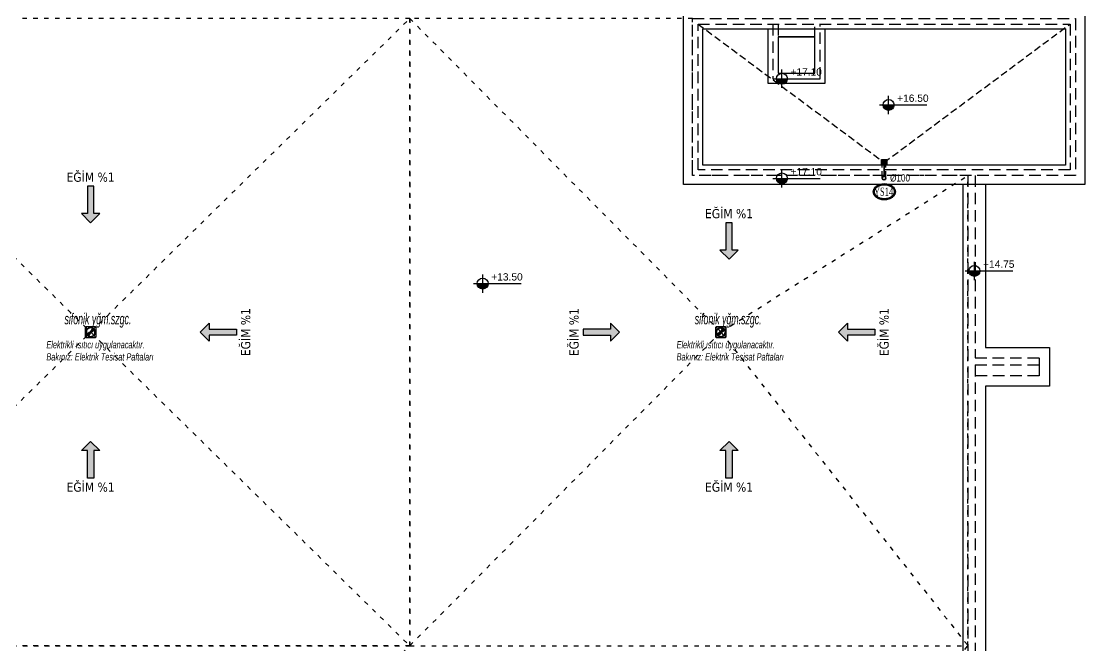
# Model space of a CAD drawing. Header units: centimetres. Extents: x 372964 to 529194, y 28783 to 59011.
# Drawn here: x 397960 to 400875, y 33743 to 35455 of the extents above; entities that cross this region are included whole.
import ezdxf
from ezdxf.enums import TextEntityAlignment as Align

# ---------------------------------------------------------------- set-up
doc = ezdxf.new("R2010")
doc.units = ezdxf.units.CM
doc.linetypes.add('ACAD_ISO03W100', pattern=[30, 12, -18])
doc.linetypes.add('HIDDEN', pattern=[9.525, 6.35, -3.175])
doc.layers.get('0').update_dxf_attribs({"lineweight": 9})
for name, color, linetype, lineweight in [('0-KRCN-MİMARİ-220526', 8, 'Continuous', 9), ('0-KRCN-SHT-KOLADI-YAZIYAĞMURSUYU', 4, 'Continuous', 35), ('0-KRCN-SHT-YAZI-ÇAP-PİSSU', 41, 'Continuous', 30), ('0-KRCN-SHT-YAĞMURSUYUBORUSU-100', 102, 'PISSU_LINE50', 35), ('0-MEK-SHT-KOLADI-YAZIYAĞMURSUYU', 4, 'Continuous', 35), ('GEB-BEZUG', 8, 'Continuous', 25)]:
    doc.layers.add(name, color=color, linetype=linetype, lineweight=lineweight)
for name, color, linetype in [('AS_GOR', 8, 'Continuous'), ('AS_SMB_KOT', 8, 'Continuous'), ('AS_TA_HIDDEN', 8, 'HIDDEN'), ('AS_TES_SUZGEC', 171, 'Continuous'), ('AS_YAZI_EGIM', 8, 'Continuous')]:
    doc.layers.add(name, color=color, linetype=linetype)
doc.styles.add('_yazı-50', font='arial.ttf')
doc.styles.add('ARIAL', font='arial.ttf', dxfattribs={"width": 0.8})
doc.styles.add('MUF', font='isocpeur.ttf')
doc.styles.add('TAHOMA', font='tahoma.ttf')
doc.styles.add('YAZI', font='times.ttf')
doc.styles.add('ÇAP-2', font='ARIALNBI.TTF')
doc.linetypes.add('PISSU_LINE50', pattern='A,50,-10,["C",MUF,S=10,R=0,X=1,Y=-5],0', length=60)

# ---------------------------------------------------------------- blocks, each defined once
blk = doc.blocks.new('A$C75464483-')
at = {"layer": '0-KRCN-SHT-KOLADI-YAZIYAĞMURSUYU', "linetype": 'Continuous'}
for points in [[(22.3, 5.7, -0.254464), (22.3, -5.7, -0.105847), (17.2, -11.7, -0.086514), (9.5, -15.7, -0.153914), (-10.7, -15.7, -0.086514), (-18.3, -11.7, -0.105847), (-23.5, -5.7, -0.254464), (-23.5, 5.7, -0.105847), (-18.3, 11.7, -0.086514), (-10.7, 15.7, -0.153914), (9.5, 15.7, -0.086514), (17.2, 11.7, -0.105847), (22.3, 5.7, -0.125236)], [(20.7, 4.9, -0.254464), (20.7, -4.9, -0.105847), (16.1, -10.3, -0.086514), (9, -14, -0.153914), (-10.1, -14, -0.086514), (-17.2, -10.3, -0.105847), (-21.9, -4.9, -0.254464), (-21.9, 4.9, -0.105847), (-17.2, 10.3, -0.086514), (-10.1, 14, -0.153914), (9, 14, -0.086514), (16.1, 10.3, -0.105847), (20.7, 4.9, -0.125236)]]:
    blk.add_lwpolyline(points, format="xyb", dxfattribs=at)
at = {"layer": '0-KRCN-SHT-KOLADI-YAZIYAĞMURSUYU', "linetype": 'Continuous', "style": 'YAZI', "width": 0.6}
blk.add_text('YS', height=18, rotation=360, dxfattribs=at).set_placement((0, 0), align=Align.MIDDLE_RIGHT)
blk.add_attdef('99', text='', height=18, rotation=360, dxfattribs=at).set_placement((0, 0), align=Align.MIDDLE_LEFT)
blk = doc.blocks.new('STR_R')
at = {"layer": 'AS_GOR'}
blk.add_lwpolyline([(21834.9, -1370), (21934.9, -1370)], dxfattribs=at)
at = {"layer": 'AS_TA_HIDDEN', "linetype": 'HIDDEN', "ltscale": 5}
for p, q in [((22355, -1750), (22355, -3270)), ((22375, -1750), (22375, -2250)), ((22375, -2250), (22550, -2250)), ((22375, -2270), (22550, -2270)), ((22375, -2270), (22375, -3250)), ((22550, -2250), (22550, -2270))]:
    blk.add_line(p, q, dxfattribs=at)
for points in [[(21600, -1320), (22650, -1320), (22650, -1750), (21600, -1750)], [(22635, -1735), (21615, -1735), (21615, -1335), (22635, -1335)]]:
    blk.add_lwpolyline(points, close=True, dxfattribs=at)
for points in [[(21819.9, -1335), (21819.9, -1485), (21949.9, -1485), (21949.9, -1335)], [(21834.9, -1335), (21834.9, -1470), (21934.9, -1470), (21934.9, -1335)], [(22550, -2270), (22550, -2300), (22375, -2300)]]:
    blk.add_lwpolyline(points, dxfattribs=at)
blk = doc.blocks.new('OPK-03-1_RD')
at = {"layer": 'AS_GOR'}
for points in [[(21575, -1775), (21575, -1295), (22675, -1295), (22675, -1775)], [(21650, -1722), (21628, -1722), (21628, -1348), (22622, -1348), (22622, -1722)], [(21835, -1470), (21935, -1470), (21935, -1370), (21835, -1370)]]:
    blk.add_lwpolyline(points, close=True, dxfattribs=at)
for points in [[(21963, -1348), (21963, -1498), (21807, -1498), (21807, -1348)], [(22403, -1775), (22403, -2222), (22578, -2222), (22578, -2328), (22403, -2328), (22403, -3222), (22578, -3222), (22578, -4978), (22472, -4978), (22472, -4528), (19828, -4528), (19828, -4988), (19722, -4988), (19722, -4118), (18978, -4118), (18978, -4978), (14322, -4978), (14322, -4728), (8178, -4728), (8178, -4975), (8022, -4975)], [(8022, -1932), (8083, -1932), (8083, -4667), (14383, -4667), (14383, -4917), (18917, -4917), (18917, -4057), (19783, -4057), (19783, -4467), (22517, -4467), (22517, -3283), (22342, -3283), (22342, -1775)]]:
    blk.add_lwpolyline(points, dxfattribs=at)
blk.add_blockref('STR_R', (0, 0))
blk = doc.blocks.new('kot01')
at = {"layer": 'AS_SMB_KOT'}
h = blk.add_hatch(color=8, dxfattribs=at)
edge = h.paths.add_edge_path()
edge.add_arc((0, 0), 0.3, 180, 360)
edge.add_line((0.3, 0), (-0.3, 0))
for p, q in [((-0.5, 0), (2.1, 0)), ((0, -0.5), (0, 0.5))]:
    blk.add_line(p, q, dxfattribs=at)
blk.add_circle((0, 0), 0.3, dxfattribs=at)
at = {"layer": 'AS_SMB_KOT', "style": '_yazı-50'}
for tag, p in [('INCE', (0.434, 0.1)), ('KABA', (0.434, -0.5))]:
    blk.add_attdef(tag, p, '', height=0.4, dxfattribs=at)
blk = doc.blocks.new('Einfügepunkt')
at = {"layer": 'GEB-BEZUG'}
for p, q in [((-1, -1), (1, 1)), ((-1, 1), (1, -1))]:
    blk.add_line(p, q, dxfattribs=at)
blk = doc.blocks.new('sifonik-suzgec')
at = {"layer": 'AS_TES_SUZGEC', "ltscale": 25}
for p, q in [((-15, 13), (-13, 15)), ((-15, 13), (-15, -13)), ((-12.9, 0.2), (-13.1, 0)), ((13, 15), (-13, 15)), ((-12.9, 0.2), (-12.2, 0.2)), ((-12.4, 3.5), (-12.6, 3.4)), ((-12.6, 3.4), (-12.5, 3.2)), ((-12.6, 3.4), (-11.9, 3.2)), ((-12.5, 3.2), (-11.8, 3)), ((-12.4, 3.5), (-11.7, 3.3)), ((-12.3, 0), (-12.2, 0.2)), ((-12.2, 0.2), (-11.8, 0.2)), ((-11.9, 3.2), (-11.7, 3.3)), ((-11.8, 3), (-11.9, 3.2)), ((-11.4, 2.9), (-11.8, 3)), ((-11.7, 3.3), (-11.3, 3.2)), ((-10.5, 1.6), (-11.7, 1.7)), ((-11.7, 1.4), (-10.6, 1.2)), ((-11.1, 6.6), (-11.3, 6.5)), ((-11.3, 6.5), (-11.3, 6.3)), ((-11.3, 6.5), (-10.7, 6.2)), ((-11.3, 6.3), (-10.6, 5.9)), ((-11.1, 6.6), (-10.4, 6.2)), ((-11, 4.3), (-9.9, 3.9)), ((-9.8, 4.2), (-10.8, 4.7)), ((-10.7, 6.2), (-10.4, 6.2)), ((-10.6, 5.9), (-10.7, 6.2)), ((-10.3, 5.7), (-10.6, 5.9)), ((-10.6, 1.2), (-10.5, 1.6)), ((-10.4, 6.2), (-10.1, 6.1)), ((-9.9, 3.9), (-9.8, 4.2)), ((-9.5, 7), (-8.5, 6.3)), ((-8.3, 6.6), (-9.3, 7.3)), ((-9.2, 9.2), (-9.2, 9)), ((-9, 9.2), (-9.2, 9.2)), ((-9.2, 9.2), (-8.7, 8.7)), ((-9.2, 9), (-8.7, 8.5)), ((-9, 9.2), (-8.5, 8.7)), ((-8.7, 8.7), (-8.5, 8.7)), ((-8.7, 8.5), (-8.7, 8.7)), ((-8.5, 8.2), (-8.7, 8.5)), ((-8.5, 8.7), (-8.2, 8.5)), ((-8.5, 6.3), (-8.3, 6.6)), ((-7.3, 9.3), (-6.6, 8.3)), ((-6.3, 8.5), (-7, 9.5)), ((-6.5, 11.3), (-6.6, 11.1)), ((-6.6, 11.1), (-6.2, 10.4)), ((-6.6, 8.3), (-6.3, 8.5)), ((-6.5, 11.3), (-6.2, 10.7)), ((-6.3, 11.3), (-6.5, 11.3)), ((-6.3, 11.3), (-5.9, 10.6)), ((-6.2, 10.7), (-5.9, 10.6)), ((-6.2, 10.4), (-6.2, 10.7)), ((-6.1, 10.1), (-6.2, 10.4)), ((-5.9, 10.6), (-5.7, 10.3)), ((-4.7, 10.8), (-4.2, 9.8)), ((-3.9, 9.9), (-4.3, 11)), ((-4.2, 9.8), (-3.9, 9.9)), ((-3.4, 12.6), (-3.5, 12.4)), ((-3.5, 12.4), (-3.3, 11.7)), ((-3.4, 12.6), (-3.2, 11.9)), ((-3.2, 12.5), (-3.4, 12.6)), ((-3.3, 11.7), (-3.2, 11.9)), ((-3.2, 11.3), (-3.3, 11.7)), ((-0.6, 0.6), (-3.3, -1.2)), ((-3.3, -1.3), (-0.5, 0.5)), ((-3.2, 12.5), (-3, 11.8)), ((-3.2, 11.9), (-3, 11.8)), ((-3, 11.8), (-2.9, 11.4)), ((-1.7, 11.7), (-1.6, 10.5)), ((-1.6, 10.5), (-1.2, 10.6)), ((-1.2, 10.6), (-1.4, 11.7)), ((1.8, 4.2), (-0.6, 0.6)), ((-0.6, 0.6), (-0.5, 0.5)), ((-0.5, 0.5), (1.8, 4.1)), ((-0.5, 0.5), (0, 0)), ((0, 13.1), (-0.2, 12.9)), ((-0.2, 12.9), (-0.2, 12.2)), ((-0.2, 12.2), (0, 12.3)), ((-0.2, 11.8), (-0.2, 12.2)), ((0, 13.1), (0, 12.3)), ((0.2, 12.9), (0, 13.1)), ((0, 12.3), (0.2, 12.2)), ((0, 0), (2.6, 2.6)), ((0, 0), (0, 0.2)), ((0.2, 12.9), (0.2, 12.2)), ((0.2, 12.2), (0.2, 11.8)), ((3.3, 1.3), (0.5, -0.5)), ((0.6, -0.6), (3.3, 1.2)), ((1.4, 11.7), (1.2, 10.6)), ((1.2, 10.6), (1.6, 10.5)), ((1.6, 10.5), (1.7, 11.7)), ((1.9, 4.3), (1.8, 4.2)), ((1.8, 4.2), (1.8, 4.1)), ((1.8, 4.2), (1.8, 4.2)), ((1.8, 4.1), (1.8, 4.2)), ((2.6, 2.6), (1.8, 4.2)), ((1.8, 4.1), (2.6, 2.6)), ((3.8, 7.3), (1.9, 4.3)), ((1.9, 4.3), (3.9, 7.2)), ((1.9, 4.2), (1.9, 4.3)), ((1.9, 4.3), (1.9, 4.2)), ((1.9, 4.3), (1.9, 4.3)), ((2.7, 2.7), (1.9, 4.3)), ((1.9, 4.2), (2.7, 2.7)), ((2.6, 2.6), (2.6, 2.6)), ((2.6, 2.6), (2.6, 2.6)), ((2.6, 2.6), (3.3, 1.3)), ((3.3, 1.3), (2.6, 2.6)), ((2.7, 2.7), (7.7, 7.7)), ((2.7, 2.7), (2.7, 2.7)), ((2.7, 2.7), (2.7, 2.7)), ((2.7, 2.7), (3.4, 1.4)), ((3.4, 1.4), (2.7, 2.7)), ((2.9, 11.4), (3, 11.8)), ((3.2, 12.5), (3, 11.8)), ((3, 11.8), (3.2, 11.9)), ((3.4, 12.6), (3.2, 11.9)), ((3.4, 12.6), (3.2, 12.5)), ((3.2, 11.9), (3.3, 11.7)), ((3.3, 11.7), (3.2, 11.3)), ((3.5, 12.4), (3.3, 11.7)), ((3.3, 1.2), (3.5, 1.3)), ((3.3, 1.3), (3.3, 1.3)), ((3.3, 1.2), (3.3, 1.3)), ((3.3, 1.3), (3.3, 1.2)), ((3.5, 12.4), (3.4, 12.6)), ((7.2, 3.9), (3.4, 1.4)), ((3.4, 1.4), (3.4, 1.4)), ((3.5, 1.3), (3.4, 1.4)), ((3.4, 1.4), (3.5, 1.3)), ((3.5, 1.3), (7.3, 3.8)), ((3.8, 7.3), (4.1, 7.7)), ((4.3, 11), (3.9, 9.9)), ((3.9, 9.9), (4.2, 9.8)), ((4.1, 7.7), (5.7, 10.3)), ((4.2, 9.8), (4.7, 10.8)), ((5.7, 10.3), (5.9, 10.5)), ((6.3, 11.3), (5.9, 10.5)), ((5.9, 10.5), (6.1, 10.6)), ((6.5, 11.3), (6.1, 10.6)), ((6.1, 10.6), (6.2, 10.3)), ((6.2, 10.3), (6.1, 10.1)), ((6.6, 11.1), (6.2, 10.3)), ((6.5, 11.3), (6.3, 11.3)), ((6.6, 11.1), (6.5, 11.3)), ((6.6, 9.8), (6.8, 9.9)), ((7.2, 9.3), (7.4, 9.5)), ((7.7, 4.1), (7.3, 3.8)), ((7.7, 9.2), (7.6, 9.1)), ((7.7, 7.7), (8.6, 8.6)), ((7.7, 4.1), (10.3, 5.7)), ((10.3, 5.8), (7.9, 4.3)), ((8.2, 8.5), (8.4, 8.6)), ((9, 9.2), (8.4, 8.6)), ((8.4, 8.6), (8.6, 8.6)), ((8.6, 8.4), (8.5, 8.2)), ((9.2, 9.2), (8.6, 8.6)), ((9.2, 9), (8.6, 8.4)), ((8.6, 8.6), (8.6, 8.4)), ((9.2, 9.2), (9, 9.2)), ((9.1, 7.6), (9.2, 7.7)), ((9.2, 9), (9.2, 9.2)), ((9.3, 7.2), (9.5, 7.4)), ((9.9, 6.8), (9.8, 6.6)), ((10.1, 6.1), (10.3, 6.2)), ((11.1, 6.6), (10.3, 6.2)), ((10.3, 6.2), (10.6, 6.1)), ((10.5, 6), (10.3, 5.8)), ((10.3, 5.7), (10.5, 5.9)), ((10.3, 5.8), (10.3, 5.7)), ((11.3, 6.3), (10.5, 5.9)), ((10.6, 6.1), (10.5, 6)), ((10.5, 5.9), (10.5, 6)), ((11.3, 6.5), (10.6, 6.1)), ((11.3, 6.5), (11.1, 6.6)), ((11.3, 6.3), (11.3, 6.5)), ((11.7, 3.3), (11.3, 3.2)), ((11.4, 2.9), (11.8, 3)), ((12.4, 3.5), (11.7, 3.3)), ((11.9, 3.2), (11.7, 3.3)), ((11.8, 3), (11.9, 3.2)), ((12.5, 3.2), (11.8, 3)), ((12.2, 0.2), (11.8, 0.2)), ((12.6, 3.4), (11.9, 3.2)), ((12.3, 0), (12.2, 0.2)), ((12.9, 0.2), (12.2, 0.2)), ((12.6, 3.4), (12.4, 3.5)), ((12.5, 3.2), (12.6, 3.4)), ((13.1, 0), (12.9, 0.2)), ((13, 15), (15, 13)), ((15, -13), (15, 13)), ((-13, -15), (-15, -13)), ((-13.1, 0), (-12.9, -0.2)), ((-13.1, 0), (-12.3, 0)), ((-13, -15), (13, -15)), ((-12.9, -0.2), (-12.2, -0.2)), ((-12.5, -3.2), (-12.6, -3.4)), ((-12.6, -3.4), (-11.9, -3.2)), ((-12.6, -3.4), (-12.4, -3.5)), ((-12.5, -3.2), (-11.8, -3)), ((-12.4, -3.5), (-11.7, -3.3)), ((-12.2, -0.2), (-12.3, 0)), ((-11.8, -0.2), (-12.2, -0.2)), ((-11.9, -3.2), (-11.8, -3)), ((-11.7, -3.3), (-11.9, -3.2)), ((-11.8, -3), (-11.4, -2.9)), ((-10.6, -1.2), (-11.7, -1.4)), ((-11.7, -1.7), (-10.5, -1.6)), ((-11.3, -3.2), (-11.7, -3.3)), ((-11.3, -6.3), (-10.5, -5.9)), ((-11.3, -6.5), (-10.6, -6.1)), ((-11.3, -6.3), (-11.3, -6.5)), ((-11.3, -6.5), (-11.1, -6.6)), ((-11.1, -6.6), (-10.3, -6.2)), ((-9.9, -3.9), (-11, -4.3)), ((-10.8, -4.7), (-9.8, -4.2)), ((-10.5, -1.6), (-10.6, -1.2)), ((-10.6, -6.1), (-10.5, -5.9)), ((-10.3, -6.2), (-10.6, -6.1)), ((-10.5, -5.9), (-10.3, -5.7)), ((-10.3, -5.7), (-7.7, -4.1)), ((-10.1, -6.1), (-10.3, -6.2)), ((-9.8, -4.2), (-9.9, -3.9)), ((-9.9, -6.8), (-9.8, -6.6)), ((-9.3, -7.2), (-9.5, -7.4)), ((-9.1, -7.6), (-9.2, -7.7)), ((-9.2, -9), (-8.6, -8.4)), ((-9.2, -9.2), (-8.6, -8.6)), ((-9.2, -9), (-9.2, -9.2)), ((-9.2, -9.2), (-9, -9.2)), ((-9, -9.2), (-8.4, -8.6)), ((-8.6, -8.6), (-7.7, -7.7)), ((-8.6, -8.4), (-8.5, -8.2)), ((-8.6, -8.6), (-8.6, -8.4)), ((-8.4, -8.6), (-8.6, -8.6)), ((-8.2, -8.5), (-8.4, -8.6)), ((-7.7, -7.7), (-2.7, -2.7)), ((-7.7, -4.1), (-7.3, -3.8)), ((-7.7, -9.2), (-7.6, -9.1)), ((-7.2, -9.3), (-7.4, -9.5)), ((-3.5, -1.3), (-7.3, -3.8)), ((-7.3, -3.9), (-3.4, -1.4)), ((-6.6, -9.8), (-6.8, -9.9)), ((-6.6, -11.1), (-6.2, -10.3)), ((-6.6, -11.1), (-6.5, -11.3)), ((-6.5, -11.3), (-6.1, -10.6)), ((-6.5, -11.3), (-6.3, -11.3)), ((-6.3, -11.3), (-5.9, -10.5)), ((-6.2, -10.3), (-6.1, -10.1)), ((-6.1, -10.6), (-6.2, -10.3)), ((-6, -10.5), (-6.1, -10.6)), ((-5.8, -10.3), (-6, -10.5)), ((-6, -10.5), (-5.9, -10.5)), ((-5.9, -10.5), (-5.7, -10.3)), ((-4.3, -7.9), (-5.8, -10.3)), ((-5.7, -10.3), (-5.8, -10.3)), ((-5.7, -10.3), (-4.1, -7.7)), ((-3.8, -7.3), (-4.1, -7.7)), ((-1.9, -4.3), (-3.9, -7.3)), ((-3.8, -7.3), (-1.9, -4.3)), ((-3.3, -1.2), (-3.5, -1.3)), ((-3.5, -1.3), (-3.4, -1.4)), ((-3.4, -1.4), (-3.5, -1.3)), ((-3.5, -12.4), (-3.3, -11.7)), ((-3.5, -12.4), (-3.4, -12.6)), ((-3.4, -1.4), (-3.4, -1.4)), ((-2.7, -2.7), (-3.4, -1.4)), ((-3.4, -1.4), (-2.7, -2.7)), ((-3.4, -12.6), (-3.2, -11.9)), ((-3.4, -12.6), (-3.2, -12.5)), ((-3.3, -1.3), (-3.3, -1.2)), ((-3.3, -1.2), (-3.3, -1.3)), ((-3.3, -1.3), (-3.3, -1.3)), ((-2.6, -2.6), (-3.3, -1.3)), ((-3.3, -1.3), (-2.6, -2.6)), ((-3.2, -11.3), (-3.3, -11.7)), ((-3.3, -11.7), (-3.2, -11.9)), ((-3.2, -11.9), (-3, -11.8)), ((-3.2, -12.5), (-3, -11.8)), ((-3, -11.8), (-2.9, -11.4)), ((-2.7, -2.7), (-2.7, -2.7)), ((-2.7, -2.7), (-1.9, -4.3)), ((-1.9, -4.2), (-2.7, -2.7)), ((-2.7, -2.7), (-2.7, -2.7)), ((-2.6, -2.6), (0, 0)), ((-2.6, -2.6), (-2.6, -2.6)), ((-2.6, -2.6), (-1.8, -4.2)), ((-1.8, -4.1), (-2.6, -2.6)), ((-2.6, -2.6), (-2.6, -2.6)), ((-1.9, -4.3), (-1.8, -4.2)), ((-1.9, -4.2), (-1.9, -4.3)), ((-1.9, -4.3), (-1.9, -4.2)), ((-1.9, -4.3), (-1.9, -4.3)), ((0.5, -0.5), (-1.8, -4.1)), ((-1.8, -4.2), (0.6, -0.6)), ((-1.8, -4.2), (-1.8, -4.1)), ((-1.8, -4.1), (-1.8, -4.2)), ((-1.8, -4.2), (-1.8, -4.2)), ((0, 0), (-0.3, 0)), ((-0.2, -11.8), (-0.2, -12.2)), ((-0.2, -12.2), (0, -12.3)), ((-0.2, -12.9), (-0.2, -12.2)), ((-0.2, -12.9), (0, -13.1)), ((0, 0), (0.5, -0.5)), ((0, 0), (0.2, 0)), ((0, 0), (0, -0.3)), ((0, -12.3), (0.2, -12.2)), ((0, -13.1), (0, -12.3)), ((0, -13.1), (0.2, -12.9)), ((0.2, -12.2), (0.2, -11.8)), ((0.2, -12.9), (0.2, -12.2)), ((0.6, -0.6), (0.5, -0.5)), ((2.9, -11.4), (3, -11.8)), ((3, -11.8), (3.2, -11.9)), ((3.2, -12.5), (3, -11.8)), ((3.3, -11.7), (3.2, -11.3)), ((3.2, -11.9), (3.3, -11.7)), ((3.4, -12.6), (3.2, -11.9)), ((3.2, -12.5), (3.4, -12.6)), ((3.5, -12.4), (3.3, -11.7)), ((3.4, -12.6), (3.5, -12.4)), ((5.7, -10.3), (5.9, -10.6)), ((5.9, -10.6), (6.2, -10.7)), ((6.3, -11.3), (5.9, -10.6)), ((6.2, -10.4), (6.1, -10.1)), ((6.2, -10.7), (6.2, -10.4)), ((6.6, -11.1), (6.2, -10.4)), ((6.5, -11.3), (6.2, -10.7)), ((6.3, -11.3), (6.5, -11.3)), ((6.5, -11.3), (6.6, -11.1)), ((8.2, -8.5), (8.5, -8.7)), ((8.7, -8.5), (8.5, -8.2)), ((8.5, -8.7), (8.7, -8.7)), ((9, -9.2), (8.5, -8.7)), ((8.7, -8.7), (8.7, -8.5)), ((9.2, -9), (8.7, -8.5)), ((9.2, -9.2), (8.7, -8.7)), ((9, -9.2), (9.2, -9.2)), ((9.2, -9.2), (9.2, -9)), ((10.1, -6.1), (10.4, -6.2)), ((10.6, -5.9), (10.3, -5.7)), ((10.4, -6.2), (10.7, -6.2)), ((11.1, -6.6), (10.4, -6.2)), ((10.7, -6.2), (10.6, -5.9)), ((11.3, -6.3), (10.6, -5.9)), ((11.3, -6.5), (10.7, -6.2)), ((11.1, -6.6), (11.3, -6.5)), ((11.3, -3.2), (11.7, -3.3)), ((11.3, -6.5), (11.3, -6.3)), ((11.8, -3), (11.4, -2.9)), ((11.7, -3.3), (11.9, -3.2)), ((12.4, -3.5), (11.7, -3.3)), ((11.8, -0.2), (12.2, -0.2)), ((11.9, -3.2), (11.8, -3)), ((12.5, -3.2), (11.8, -3)), ((12.6, -3.4), (11.9, -3.2)), ((12.2, -0.2), (12.3, 0)), ((12.9, -0.2), (12.2, -0.2)), ((13.1, 0), (12.3, 0)), ((12.4, -3.5), (12.6, -3.4)), ((12.6, -3.4), (12.5, -3.2)), ((12.9, -0.2), (13.1, 0)), ((15, -13), (13, -15))]:
    blk.add_line(p, q, dxfattribs=at)
for centre, radius in [((0, 0), 13.1), ((-12.5, 12.5), 0.3), ((12.5, 12.5), 0.3), ((-12.5, -12.5), 0.3), ((12.5, -12.5), 0.3)]:
    blk.add_circle(centre, radius, dxfattribs=at)
for centre, radius, start, end in [((0, 0), 12.9, 165.8007, 179.1993), ((0, 0), 12.6, 165.8198, 179.1802), ((0, 0), 12.9, 150.8007, 164.1993), ((0, 0), 12.6, 150.8198, 164.1802), ((0, 0), 12.1, 165.8539, 179.1461), ((0, 0), 12, 165.8607, 179.1393), ((0, 0), 11.8, 165.8753, 179.1247), ((0, 0), 11.8, 171.6247, 173.3753), ((0, 0), 12.1, 150.8539, 164.1461), ((0, 0), 12, 150.8607, 164.1393), ((0, 0), 11.8, 150.8753, 164.1247), ((0, 0), 12.9, 135.8007, 149.1993), ((0, 0), 11.8, 156.6247, 158.3753), ((0, 0), 12.6, 135.8198, 149.1802), ((0, 0), 12.1, 135.8539, 149.1461), ((0, 0), 12, 135.8607, 149.1393), ((0, 0), 11.8, 135.8753, 149.1247), ((0, 0), 11.8, 141.6247, 143.3753), ((0, 0), 12.9, 120.8007, 134.1993), ((0, 0), 12.6, 120.8198, 134.1802), ((0, 0), 12.1, 120.8539, 134.1461), ((0, 0), 12, 120.8607, 134.1393), ((0, 0), 11.8, 120.8753, 134.1247), ((0, 0), 11.8, 126.6247, 128.3753), ((0, 0), 12.9, 105.8007, 119.1993), ((0, 0), 12.6, 105.8198, 119.1802), ((0, 0), 12.1, 105.8539, 119.1461), ((0, 0), 12, 105.8607, 119.1393), ((0, 0), 11.8, 105.8753, 119.1247), ((0, 0), 11.8, 111.6247, 113.3753), ((0, 0), 12.9, 90.8007, 104.1993), ((0, 0), 12.6, 90.8198, 104.1802), ((0, 0), 12.1, 90.8539, 104.1461), ((0, 0), 12, 90.8607, 104.1393), ((0, 0), 11.8, 90.8753, 104.1247), ((0, 0), 11.8, 96.6247, 98.3753), ((0, 0), 12.9, 75.8007, 89.1993), ((0, 0), 12.6, 75.8198, 89.1802), ((0, 0), 12.1, 75.8539, 89.1461), ((0, 0), 12, 75.8607, 89.1393), ((0, 0), 11.8, 75.8753, 89.1247), ((0, 0), 11.8, 81.6247, 83.3753), ((0, 0), 11.8, 60.8753, 74.1247), ((0, 0), 12.1, 60.8539, 74.1461), ((0, 0), 12, 60.8607, 74.1393), ((0, 0), 12.6, 60.8198, 74.1802), ((0, 0), 12.9, 60.8007, 74.1993), ((5.9, 5.9), 2.58, 45, 135.7807), ((0, 0), 11.8, 66.6247, 68.3753), ((0, 0), 11.8, 45.8753, 59.1247), ((0, 0), 12.1, 45.8539, 59.1461), ((0, 0), 12, 55.6693, 59.1393), ((0, 0), 12.6, 45.8198, 59.1802), ((0, 0), 12.9, 45.8007, 59.1993), ((0, 0), 12, 52.1808, 55.6693), ((0, 0), 12, 45.8607, 50.069), ((5.9, 5.9), 2.58, 321.1789, 45), ((5.9, 5.9), 2.58, 314.2193, 321.1789), ((0, 0), 11.8, 30.8753, 44.1247), ((0, 0), 12, 39.931, 44.1393), ((0, 0), 12.1, 30.8539, 44.1461), ((0, 0), 12.6, 30.8198, 44.1802), ((0, 0), 12.9, 30.8007, 44.1993), ((0, 0), 12, 34.3307, 37.8192), ((0, 0), 12, 30.8607, 34.3307), ((0, 0), 11.8, 15.8753, 29.1247), ((0, 0), 12, 15.8607, 29.1393), ((0, 0), 12.1, 15.8539, 29.1461), ((0, 0), 12.6, 15.8198, 29.1802), ((0, 0), 12.9, 15.8007, 29.1993), ((0, 0), 11.8, 0.8753, 14.1247), ((0, 0), 12, 0.8607, 14.1393), ((0, 0), 12.1, 0.8539, 14.1461), ((0, 0), 12.6, 0.8198, 14.1802), ((0, 0), 12.9, 0.8007, 14.1993), ((0, 0), 12.9, 180.8007, 194.1993), ((0, 0), 12.6, 180.8198, 194.1802), ((0, 0), 12.9, 195.8007, 209.1993), ((0, 0), 12.1, 180.8539, 194.1461), ((0, 0), 12.6, 195.8198, 209.1802), ((0, 0), 12, 180.8607, 194.1393), ((0, 0), 11.8, 180.8753, 194.1247), ((0, 0), 11.8, 186.6247, 188.3753), ((0, 0), 12.1, 195.8539, 209.1461), ((0, 0), 12, 195.8607, 209.1393), ((0, 0), 11.8, 195.8753, 209.1247), ((0, 0), 12.9, 210.8007, 224.1993), ((0, 0), 11.8, 201.6247, 203.3753), ((0, 0), 12.6, 210.8198, 224.1802), ((0, 0), 12.1, 210.8539, 224.1461), ((0, 0), 12, 210.8607, 214.3307), ((0, 0), 11.8, 210.8753, 224.1247), ((0, 0), 12, 214.3307, 217.8192), ((0, 0), 12, 219.931, 224.1393), ((0, 0), 12.9, 225.8007, 239.1993), ((0, 0), 12.6, 225.8198, 239.1802), ((-5.9, -5.9), 2.58, 134.2193, 225), ((0, 0), 12, 225.8607, 230.069), ((0, 0), 12.1, 225.8539, 239.1461), ((0, 0), 11.8, 225.8753, 239.1247), ((-5.9, -5.9), 2.58, 225, 308.8211), ((0, 0), 12, 232.1808, 235.6693), ((0, 0), 12, 235.6693, 239.1393), ((0, 0), 12.9, 240.8007, 254.1993), ((0, 0), 12.6, 240.8198, 254.1802), ((0, 0), 12.1, 240.8539, 254.1461), ((0, 0), 12, 240.8607, 254.1393), ((0, 0), 11.8, 240.8753, 254.1247), ((-5.9, -5.9), 2.58, 308.8211, 315.7807), ((0, 0), 12.9, 255.8007, 269.1993), ((0, 0), 12.6, 255.8198, 269.1802), ((0, 0), 12.1, 255.8539, 269.1461), ((0, 0), 11.8, 255.8753, 269.1247), ((0, 0), 12, 255.8607, 269.1393), ((0, 0), 11.8, 270.8753, 284.1247), ((0, 0), 12, 270.8607, 284.1393), ((0, 0), 12.1, 270.8539, 284.1461), ((0, 0), 12.6, 270.8198, 284.1802), ((0, 0), 12.9, 270.8007, 284.1993), ((0, 0), 11.8, 285.8753, 299.1247), ((0, 0), 12, 285.8607, 299.1393), ((0, 0), 12.1, 285.8539, 299.1461), ((0, 0), 12.6, 285.8198, 299.1802), ((0, 0), 12.9, 285.8007, 299.1993), ((0, 0), 11.8, 300.8753, 314.1247), ((0, 0), 12, 300.8607, 314.1393), ((0, 0), 12.1, 300.8539, 314.1461), ((0, 0), 12.6, 300.8198, 314.1802), ((0, 0), 12.9, 300.8007, 314.1993), ((0, 0), 11.8, 315.8753, 329.1247), ((0, 0), 12, 315.8607, 329.1393), ((0, 0), 12.1, 315.8539, 329.1461), ((0, 0), 12.6, 315.8198, 329.1802), ((0, 0), 12.9, 315.8007, 329.1993), ((0, 0), 11.8, 330.8753, 344.1247), ((0, 0), 12, 330.8607, 344.1393), ((0, 0), 12.1, 330.8539, 344.1461), ((0, 0), 12.6, 330.8198, 344.1802), ((0, 0), 12.9, 330.8007, 344.1993), ((0, 0), 11.8, 345.8753, 359.1247), ((0, 0), 12, 345.8607, 359.1393), ((0, 0), 12.1, 345.8539, 359.1461), ((0, 0), 12.6, 345.8198, 359.1802), ((0, 0), 12.9, 345.8007, 359.1993)]:
    blk.add_arc(centre, radius, start, end, dxfattribs=at)
for points, knots in [([(7.7, 7.7), (7.6, 7.8), (7.5, 7.9), (7.1, 8.2), (6.8, 8.3), (6.2, 8.4), (5.9, 8.5), (5.6, 8.4), (5.4, 8.4), (5.2, 8.3), (4.7, 8.2), (4.6, 8.1), (4.3, 7.9), (4.1, 7.7), (3.9, 7.5), (3.9, 7.4), (3.8, 7.3)], [-0.783062, -0.783062, -0.783062, -0.783062, -0.634163, -0.634163, -0.192454, -0.192454, 0.106051, 0.106051, 0.106051, 0.404556, 0.404556, 0.625445, 0.625445, 0.846335, 0.846335, 0.994853, 0.994853, 0.994853, 0.994853]), ([(3.8, 7.3), (3.8, 7.3), (3.8, 7.3), (3.8, 7.3), (3.8, 7.3), (3.8, 7.3)], [0.994853329, 0.994853329, 0.994853329, 0.994853329, 0.995833954, 0.995833954, 0.996814579, 0.996814579, 0.996814579, 0.996814579]), ([(3.9, 7.3), (3.9, 7.4), (4, 7.5), (4.2, 7.7), (4.3, 7.8), (4.6, 8), (4.8, 8.1), (5.2, 8.3), (5.4, 8.3), (5.7, 8.4), (5.9, 8.4), (6.1, 8.4), (6.7, 8.3), (7.1, 8.1), (7.5, 7.8), (7.6, 7.7), (7.7, 7.7)], [-0.994853, -0.994853, -0.994853, -0.994853, -0.846335, -0.846335, -0.625445, -0.625445, -0.404556, -0.404556, -0.106051, -0.106051, -0.106051, 0.192454, 0.192454, 0.634163, 0.634163, 0.784802, 0.784802, 0.784802, 0.784802]), ([(3.9, 7.2), (3.9, 7.2), (3.9, 7.2), (3.9, 7.3), (3.9, 7.3), (3.9, 7.3)], [-0.996814579, -0.996814579, -0.996814579, -0.996814579, -0.995833954, -0.995833954, -0.994853329, -0.994853329, -0.994853329, -0.994853329]), ([(7.7, 7.7), (7.7, 7.6), (7.8, 7.5), (8, 7.2), (8.1, 7.1), (8.2, 6.7), (8.3, 6.6), (8.4, 6.1), (8.4, 5.9), (8.4, 5.7), (8.3, 5.4), (8.3, 5.2), (8, 4.6), (7.8, 4.3), (7.5, 4), (7.4, 3.9), (7.3, 3.9)], [2.356791, 2.356791, 2.356791, 2.356791, 2.50743, 2.50743, 2.728284, 2.728284, 2.949139, 2.949139, 3.247644, 3.247644, 3.247644, 3.546149, 3.546149, 3.987927, 3.987927, 4.136446, 4.136446, 4.136446, 4.136446]), ([(7.3, 3.8), (7.4, 3.9), (7.5, 3.9), (7.9, 4.3), (8.1, 4.6), (8.3, 5.2), (8.4, 5.4), (8.4, 5.6), (8.5, 5.9), (8.4, 6.2), (8.4, 6.6), (8.3, 6.8), (8.2, 7.1), (8.1, 7.3), (7.9, 7.5), (7.8, 7.6), (7.7, 7.7)], [-4.136446, -4.136446, -4.136446, -4.136446, -3.987927, -3.987927, -3.546149, -3.546149, -3.247644, -3.247644, -3.247644, -2.949139, -2.949139, -2.728284, -2.728284, -2.50743, -2.50743, -2.358531, -2.358531, -2.358531, -2.358531]), ([(7.7, 7.7), (7.7, 7.7), (7.7, 7.7), (7.7, 7.7), (7.7, 7.7), (7.7, 7.7)], [-0.1161431, -0.1161431, -0.1161431, -0.1161431, -0.0580714, -0.0580714, 0, 0, 0, 0]), ([(-7.3, -3.8), (-7.4, -3.9), (-7.5, -3.9), (-7.9, -4.3), (-8.1, -4.6), (-8.3, -5.2), (-8.4, -5.4), (-8.4, -5.6), (-8.5, -5.9), (-8.4, -6.2), (-8.4, -6.6), (-8.3, -6.8), (-8.2, -7.1), (-8.1, -7.3), (-7.9, -7.5), (-7.8, -7.6), (-7.7, -7.7)], [-4.136446, -4.136446, -4.136446, -4.136446, -3.987927, -3.987927, -3.546149, -3.546149, -3.247644, -3.247644, -3.247644, -2.949139, -2.949139, -2.728284, -2.728284, -2.50743, -2.50743, -2.358531, -2.358531, -2.358531, -2.358531]), ([(-7.7, -7.7), (-7.7, -7.6), (-7.8, -7.5), (-8, -7.2), (-8.1, -7.1), (-8.2, -6.7), (-8.3, -6.6), (-8.4, -6.1), (-8.4, -5.9), (-8.4, -5.7), (-8.3, -5.4), (-8.3, -5.2), (-8, -4.6), (-7.8, -4.3), (-7.5, -4), (-7.4, -3.9), (-7.3, -3.9)], [2.356791, 2.356791, 2.356791, 2.356791, 2.50743, 2.50743, 2.728284, 2.728284, 2.949139, 2.949139, 3.247644, 3.247644, 3.247644, 3.546149, 3.546149, 3.987927, 3.987927, 4.136446, 4.136446, 4.136446, 4.136446]), ([(-7.7, -7.7), (-7.6, -7.8), (-7.5, -7.9), (-7.1, -8.2), (-6.8, -8.3), (-6.2, -8.4), (-5.9, -8.5), (-5.6, -8.4), (-5.4, -8.4), (-5.2, -8.3), (-4.7, -8.2), (-4.6, -8.1), (-4.3, -7.9), (-4.1, -7.7), (-3.9, -7.5), (-3.9, -7.4), (-3.8, -7.3)], [-0.783062, -0.783062, -0.783062, -0.783062, -0.634163, -0.634163, -0.192454, -0.192454, 0.106051, 0.106051, 0.106051, 0.404556, 0.404556, 0.625445, 0.625445, 0.846335, 0.846335, 0.994853, 0.994853, 0.994853, 0.994853]), ([(-3.9, -7.3), (-3.9, -7.4), (-4, -7.5), (-4.2, -7.7), (-4.3, -7.8), (-4.6, -8), (-4.8, -8.1), (-5.2, -8.3), (-5.4, -8.3), (-5.7, -8.4), (-5.9, -8.4), (-6.1, -8.4), (-6.7, -8.3), (-7.1, -8.1), (-7.5, -7.8), (-7.6, -7.7), (-7.7, -7.7)], [-0.994853, -0.994853, -0.994853, -0.994853, -0.846335, -0.846335, -0.625445, -0.625445, -0.404556, -0.404556, -0.106051, -0.106051, -0.106051, 0.192454, 0.192454, 0.634163, 0.634163, 0.784802, 0.784802, 0.784802, 0.784802]), ([(-7.7, -7.7), (-7.7, -7.7), (-7.7, -7.7), (-7.7, -7.7), (-7.7, -7.7), (-7.7, -7.7)], [0, 0, 0, 0, 0.0580714, 0.0580714, 0.1161431, 0.1161431, 0.1161431, 0.1161431]), ([(-3.9, -7.3), (-3.9, -7.3), (-3.9, -7.3), (-3.9, -7.3), (-3.9, -7.3), (-3.9, -7.3)], [-0.996814579, -0.996814579, -0.996814579, -0.996814579, -0.995833954, -0.995833954, -0.994853329, -0.994853329, -0.994853329, -0.994853329]), ([(-3.8, -7.3), (-3.8, -7.3), (-3.8, -7.3), (-3.8, -7.3), (-3.8, -7.3), (-3.8, -7.3)], [0.994853329, 0.994853329, 0.994853329, 0.994853329, 0.995833954, 0.995833954, 0.996814579, 0.996814579, 0.996814579, 0.996814579])]:
    blk.add_open_spline(points, degree=3, knots=knots, dxfattribs=at)
for points in [[(7.3, 3.9), (7.3, 3.9), (7.2, 3.9), (7.2, 3.9)], [(7.3, 3.8), (7.3, 3.8), (7.3, 3.8), (7.3, 3.8)], [(-7.3, -3.8), (-7.3, -3.8), (-7.3, -3.8), (-7.3, -3.8)], [(-7.3, -3.9), (-7.3, -3.9), (-7.3, -3.9), (-7.3, -3.9)]]:
    blk.add_open_spline(points, degree=3, dxfattribs=at)
at = {"ltscale": 25, "xscale": 0.1000000000000008, "yscale": 0.1000000000000008, "zscale": 0.1000000000000008}
blk.add_blockref('Einfügepunkt', (0, 0), dxfattribs=at)
at = {"layer": '0-KRCN-SHT-YAZI-ÇAP-PİSSU', "insert": (-71.5, 51.4), "char_height": 30, "width": 490.477, "attachment_point": 1, "style": 'ÇAP-2'}
blk.add_mtext('{\\W0.7;sifonik yğm.szgc.}', dxfattribs=at)
blk = doc.blocks.new('*U86')
at = {"transparency": 33554559}
blk.add_hatch(color=256, dxfattribs=at).paths.add_polyline_path([(0, 0), (25, -25), (8.5, -25), (8.5, -100), (-8.5, -100), (-8.5, -25), (-25, -25)])
at = {"linetype": 'Continuous'}
blk.add_lwpolyline([(0, 0), (25, -25), (8.5, -25), (8.5, -100), (-8.5, -100), (-8.5, -25), (-25, -25)], close=True, dxfattribs=at)
at = {"linetype": 'Continuous', "style": 'TAHOMA'}
blk.add_attdef('EGIM', text='', height=25, dxfattribs=at).set_placement((0, -125), align=Align.MIDDLE_CENTER)
blk = doc.blocks.new('*U88')
at = {"transparency": 33554559}
blk.add_hatch(color=256, dxfattribs=at).paths.add_polyline_path([(0, 0), (25, 25), (25, 8.5), (100, 8.5), (100, -8.5), (25, -8.5), (25, -25)])
at = {"linetype": 'Continuous'}
blk.add_lwpolyline([(0, 0), (25, 25), (25, 8.5), (100, 8.5), (100, -8.5), (25, -8.5), (25, -25)], close=True, dxfattribs=at)
at = {"linetype": 'Continuous', "style": 'TAHOMA'}
blk.add_attdef('EGIM', text='', height=25, rotation=90, dxfattribs=at).set_placement((125, 0), align=Align.MIDDLE_CENTER)
blk = doc.blocks.new('*U89')
at = {"transparency": 33554559}
blk.add_hatch(color=256, dxfattribs=at).paths.add_polyline_path([(0, 0), (25, 25), (8.5, 25), (8.5, 100), (-8.5, 100), (-8.5, 25), (-25, 25)])
at = {"linetype": 'Continuous'}
blk.add_lwpolyline([(0, 0), (25, 25), (8.5, 25), (8.5, 100), (-8.5, 100), (-8.5, 25), (-25, 25)], close=True, dxfattribs=at)
at = {"linetype": 'Continuous', "style": 'TAHOMA'}
blk.add_attdef('EGIM', text='', height=25, dxfattribs=at).set_placement((0, 125), align=Align.MIDDLE_CENTER)
blk = doc.blocks.new('*U100')
at = {"transparency": 33554559}
blk.add_hatch(color=256, dxfattribs=at).paths.add_polyline_path([(0, 0), (25, -25), (8.5, -25), (8.5, -100), (-8.5, -100), (-8.5, -25), (-25, -25)])
at = {"linetype": 'Continuous'}
blk.add_lwpolyline([(0, 0), (25, -25), (8.5, -25), (8.5, -100), (-8.5, -100), (-8.5, -25), (-25, -25)], close=True, dxfattribs=at)
at = {"linetype": 'Continuous', "style": 'TAHOMA'}
blk.add_attdef('EGIM', text='', height=25, dxfattribs=at).set_placement((0, -125), align=Align.MIDDLE_CENTER)
blk = doc.blocks.new('*U101')
at = {"transparency": 33554559}
blk.add_hatch(color=256, dxfattribs=at).paths.add_polyline_path([(0, 0), (25, 25), (25, 8.5), (100, 8.5), (100, -8.5), (25, -8.5), (25, -25)])
at = {"linetype": 'Continuous'}
blk.add_lwpolyline([(0, 0), (25, 25), (25, 8.5), (100, 8.5), (100, -8.5), (25, -8.5), (25, -25)], close=True, dxfattribs=at)
at = {"linetype": 'Continuous', "style": 'TAHOMA'}
blk.add_attdef('EGIM', text='', height=25, rotation=90, dxfattribs=at).set_placement((125, 0), align=Align.MIDDLE_CENTER)
blk = doc.blocks.new('*U102')
at = {"transparency": 33554559}
blk.add_hatch(color=256, dxfattribs=at).paths.add_polyline_path([(0, 0), (25, 25), (8.5, 25), (8.5, 100), (-8.5, 100), (-8.5, 25), (-25, 25)])
at = {"linetype": 'Continuous'}
blk.add_lwpolyline([(0, 0), (25, 25), (8.5, 25), (8.5, 100), (-8.5, 100), (-8.5, 25), (-25, 25)], close=True, dxfattribs=at)
at = {"linetype": 'Continuous', "style": 'TAHOMA'}
blk.add_attdef('EGIM', text='', height=25, dxfattribs=at).set_placement((0, 125), align=Align.MIDDLE_CENTER)
blk = doc.blocks.new('*U103')
at = {"transparency": 33554559}
blk.add_hatch(color=256, dxfattribs=at).paths.add_polyline_path([(0, 0), (-25, 25), (-25, 8.5), (-100, 8.5), (-100, -8.5), (-25, -8.5), (-25, -25)])
at = {"linetype": 'Continuous'}
blk.add_lwpolyline([(0, 0), (-25, 25), (-25, 8.5), (-100, 8.5), (-100, -8.5), (-25, -8.5), (-25, -25)], close=True, dxfattribs=at)
at = {"linetype": 'Continuous', "style": 'TAHOMA'}
blk.add_attdef('EGIM', text='', height=25, rotation=90, dxfattribs=at).set_placement((-125, 0), align=Align.MIDDLE_CENTER)
blk = doc.blocks.new('SIFONIK SISTEM CATI SUZGEC YERLESIMI')
at = {"layer": 'AS_YAZI_EGIM', "linetype": 'ACAD_ISO03W100'}
for points in [[(19925, 0), (18175, 0), (18175, -1720), (19925, -1720)], [(20700, -430), (20700, 0), (19925, 0), (19925, -1720), (21455, -1720), (21455, -430)], [(19925, -1720), (18175, -1720), (18175, -2750), (18870, -2750), (18870, -3160), (19925, -3160)], [(21455, -1720), (21455, -1950), (21630, -1950), (21630, -3160), (19925, -3160), (19925, -1720)]]:
    blk.add_lwpolyline(points, close=True, dxfattribs=at)
for points in [[(18175, -1720), (19925, 0)], [(18175, 0), (19925, -1720)], [(19925, 0), (20777.5, -860), (21455, -1720)], [(19925, -1720), (20777.5, -860), (21455, -430)], [(18870, -2750), (19050, -2539.9), (19925, -1720)], [(19925, -3160), (20777.5, -2539.9), (21455, -1720)]]:
    blk.add_lwpolyline(points, dxfattribs=at)
for p in [(19050, -860), (20777.5, -860)]:
    blk.add_blockref('sifonik-suzgec', p)
at = {"layer": 'AS_YAZI_EGIM'}
for name, p in [('*U89', (19050, -560)), ('*U102', (20800, -660)), ('*U88', (19350, -860)), ('*U103', (20500, -860)), ('*U101', (21100, -860)), ('*U86', (19050, -1160)), ('*U100', (20800, -1160))]:
    blk.add_blockref(name, p, dxfattribs=at).add_auto_attribs({'EGIM': 'EĞİM %1'})
blk = doc.blocks.new('catı yagmur inis tip')
at = {"linetype": 'ByBlock'}
for radius in [5, 4.5]:
    blk.add_circle((0, 0), radius, dxfattribs=at)
blk = doc.blocks.new('catı suzgec tip')
for p, q in [((-6.5, 6.5), (6.5, 6.5)), ((-6.5, -6.5), (-6.5, 6.5)), ((-6.5, 4), (6.5, 4)), ((-6.5, 2), (6.5, 2)), ((-6.5, 0), (6.5, 0)), ((6.5, 6.5), (6.5, -6.5)), ((-6.5, -2), (6.5, -2)), ((-6.5, -4), (6.5, -4)), ((6.5, -6.5), (-6.5, -6.5))]:
    blk.add_line(p, q)
blk.add_lwpolyline([(-7.5, 7.5), (7.5, 7.5), (7.5, -7.5), (-7.5, -7.5)], close=True)
blk = doc.blocks.new('YAGMUR INIS CATI')
at = {"layer": 'AS_TES_SUZGEC', "linetype": 'HIDDEN', "ltscale": 3}
for points in [[(21615, -1335), (22125, -1714.5), (22635, -1335)], [(22120, -1757.5), (22120, -1714.5)], [(22130, -1757.5), (22130, -1714.5)]]:
    blk.add_lwpolyline(points, dxfattribs=at)
at = {"layer": 'AS_TES_SUZGEC'}
for name, p in [('catı suzgec tip', (22125, -1714.5)), ('catı yagmur inis tip', (22125, -1757.5))]:
    blk.add_blockref(name, p, dxfattribs=at)
blk = doc.blocks.new('G$CBC016F8E')
blk.add_blockref('OPK-03-1_RD', (-26364.3, -3851.5))
at = {"color": 4}
blk.add_blockref('SIFONIK SISTEM CATI SUZGEC YERLESIMI', (-25464.3, -5171.5), dxfattribs=at)
at = {"layer": 'AS_SMB_KOT'}
ref = blk.add_blockref('kot01', (-4519.4, -5336.5), dxfattribs=dict(at, xscale=50, yscale=50, zscale=50))
ref.add_attrib('INCE', '+17.10', dxfattribs={"layer": '0', "color": 1, "height": 20, "style": '_yazı-50'}).set_placement((-4496, -5334), align=Align.BOTTOM_LEFT)
ref = blk.add_blockref('kot01', (-4226.9, -5408.4), dxfattribs=dict(at, xscale=50, yscale=50, zscale=50))
ref.add_attrib('INCE', '+16.50', dxfattribs={"layer": '0', "color": 1, "height": 20, "style": '_yazı-50'}).set_placement((-4203.5, -5405.9), align=Align.BOTTOM_LEFT)
ref = blk.add_blockref('kot01', (-4519.4, -5609.9), dxfattribs=dict(at, xscale=50, yscale=50, zscale=50))
ref.add_attrib('INCE', '+17.10', dxfattribs={"layer": '0', "color": 1, "height": 20, "style": '_yazı-50'}).set_placement((-4496, -5607.4), align=Align.BOTTOM_LEFT)
ref = blk.add_blockref('kot01', (-3991.6, -5863.5), dxfattribs=dict(at, xscale=50, yscale=50, zscale=50))
ref.add_attrib('INCE', '+14.75', dxfattribs={"layer": '0', "color": 1, "height": 20, "style": '_yazı-50'}).set_placement((-3968.1, -5861), align=Align.BOTTOM_LEFT)
ref = blk.add_blockref('kot01', (-5339.5, -5898.4), dxfattribs=dict(at, xscale=50, yscale=50, zscale=50))
ref.add_attrib('INCE', '+13.50', dxfattribs={"layer": '0', "color": 1, "height": 20, "style": '_yazı-50'}).set_placement((-5316.1, -5895.9), align=Align.BOTTOM_LEFT)
at = {"layer": 'AS_TES_SUZGEC'}
blk.add_blockref('YAGMUR INIS CATI', (-26364.3, -3851.5), dxfattribs=at)

msp = doc.modelspace()

# ---------------------------------------------------------------- linework, layer by layer
at = {"layer": '0-KRCN-SHT-YAĞMURSUYUBORUSU-100', "linetype": 'ByBlock'}
msp.add_line((400324.746, 35060.563), (400324.746, 35030.063), dxfattribs=at)
msp.add_circle((400324.746, 35025.063), 5, dxfattribs=at)

# ---------------------------------------------------------------- block references
at = {"layer": '0-KRCN-SHT-KOLADI-YAZIYAĞMURSUYU', "linetype": 'Continuous'}
ref = msp.add_blockref('A$C75464483-', (400326.141, 34987.532), dxfattribs=dict(at, xscale=1.25, yscale=1.25, zscale=1.25))
ref.add_attrib('99', '14', dxfattribs={"height": 22.5, "style": 'YAZI', "width": 0.7}).set_placement((400326.158, 34987.532), align=Align.MIDDLE_LEFT)

# ---------------------------------------------------------------- texts
at = {"layer": '0-MEK-SHT-KOLADI-YAZIYAĞMURSUYU', "linetype": 'Continuous', "style": 'ARIAL', "width": 0.8}
msp.add_text('Ø100', height=20, dxfattribs=at).set_placement((400341.096, 35015.563))

# ---------------------------------------------------------------- next in the draw order: block references
at = {"layer": '0-KRCN-MİMARİ-220526'}
msp.add_blockref('G$CBC016F8E', (404564.066, 40634.016), dxfattribs=at)

# ---------------------------------------------------------------- next in the draw order: texts
at = {"layer": '0-KRCN-SHT-YAZI-ÇAP-PİSSU', "char_height": 20, "width": 490.47749, "attachment_point": 1, "style": 'ÇAP-2'}
for insert in [(398028.656, 34578.113), (399756.156, 34578.113)]:
    msp.add_mtext('{\\W0.7;Elektrikli ısıtıcı uygulanacaktır.\\PBakınız: Elektrik Tesisat Paftaları}', dxfattribs=dict(at, insert=insert))

doc.saveas('drawing.dxf')
